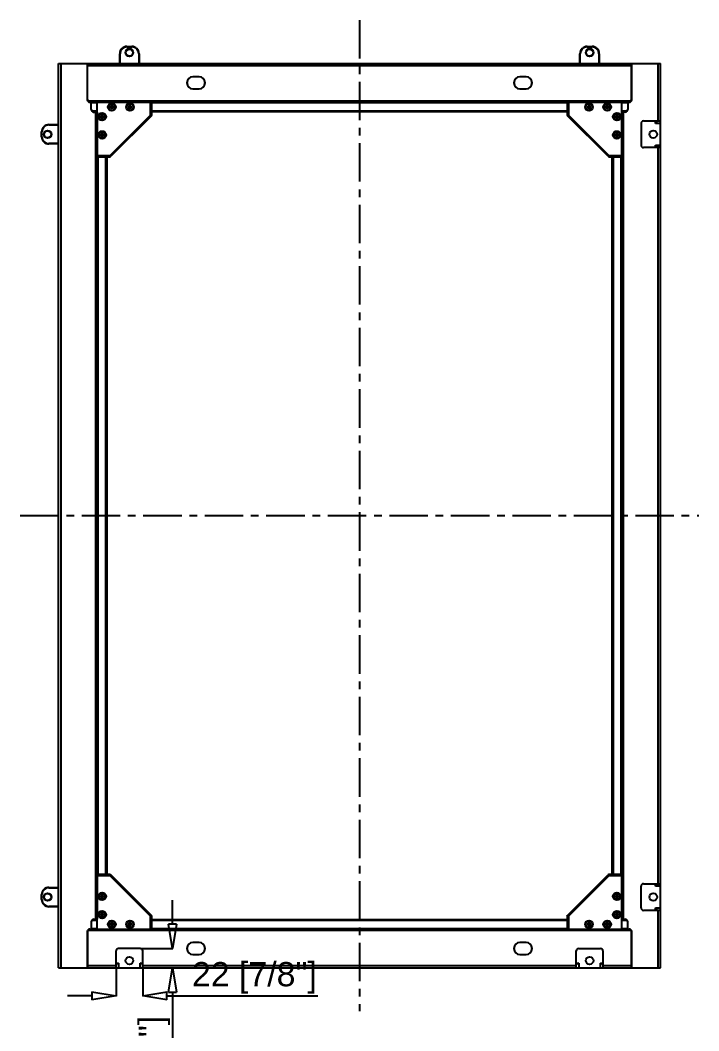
# Model space of a CAD drawing. Header units: millimetres. Extents: x -3132 to 28633, y 682 to 5849.
# Drawn here: x 15373 to 15933, y 1213 to 2047 of the extents above; entities that cross this region are included whole.
import ezdxf

# ---------------------------------------------------------------- set-up
doc = ezdxf.new("R2010")
doc.units = ezdxf.units.MM
doc.linetypes.add('CENTER', pattern=[50.79999999999998, 31.75, -6.349999999999998, 6.349999999999998, -6.349999999999998])
doc.layers.add('标准', color=3, linetype='Continuous')
doc.styles.get("Standard").update_dxf_attribs({"font": 'arial.ttf'})
doc.dimstyles.new('ISO_25-10', dxfattribs={"dimtxt": 20, "dimasz": 20, "dimexe": 0.3, "dimexo": 0.3, "dimgap": 2, "dimtad": 1, "dimrnd": 0.0001, "dimdsep": 46, "dimtxsty": 'Standard', "dimblk": 'CLOSEDBLANK', "dimcen": 0.1, "dimclrd": 256, "dimclre": 256, "dimclrt": 256, "dimadec": 0, "dimazin": 2, "dimtm": 1e-09, "dimtfac": 1, "dimtofl": 0, "dimtmove": 0, "dimatfit": 3, "dimldrblk": 'CLOSEDBLANK', "dimfxl": 1, "dimtolj": 1, "dimarcsym": 0})

# ---------------------------------------------------------------- blocks, each defined once
blk = doc.blocks.new('_ClosedBlank')
at = {"color": 0, "linetype": 'ByBlock', "lineweight": -2}
for p, q in [((-1, 0.1666666666666667), (0, 0)), ((-1, 0.1666666666666667), (-1, -0.1666666666666667)), ((0, 0), (-1, -0.1666666666666667))]:
    blk.add_line(p, q, dxfattribs=at)
blk = doc.blocks.new('*D289')
at = {"layer": 'Defpoints', "color": 0, "transparency": 16777216}
for p in [(15451.68367494116, 1264.745646647731), (15473.68367494116, 1264.745646647731), (15473.68367494116, 1241.573055005989)]:
    blk.add_point(p, dxfattribs=at)
at = {"layer": '标准', "lineweight": -2, "transparency": 16777216}
for p, q in [((15451.68367494116, 1264.445646647731), (15451.68367494116, 1241.273055005989)), ((15473.68367494116, 1264.445646647731), (15473.68367494116, 1241.273055005989)), ((15431.68367494116, 1241.573055005989), (15411.68367494116, 1241.573055005989)), ((15493.68367494116, 1241.573055005989), (15618.17480727404, 1241.573055005989))]:
    blk.add_line(p, q, dxfattribs=at)
at = {"layer": '标准', "lineweight": -2, "transparency": 16777216, "xscale": 20, "yscale": 20, "zscale": 20}
blk.add_blockref('_ClosedBlank', (15451.68367494116, 1241.573055005989), dxfattribs=at)
at = {"layer": '标准', "lineweight": -2, "transparency": 16777216, "xscale": 20, "yscale": 20, "zscale": 20, "rotation": 180}
blk.add_blockref('_ClosedBlank', (15473.68367494116, 1241.573055005989), dxfattribs=at)
at = {"layer": '标准', "transparency": 16777216, "insert": (15565.9292411076, 1256.51984900326), "char_height": 20, "attachment_point": 5}
blk.add_mtext('\\A1;22 [7/8"]', dxfattribs=at)
blk = doc.blocks.new('*D290')
at = {"layer": 'Defpoints', "color": 0, "transparency": 16777216}
for p in [(15471.68367494116, 1280.745646647731), (15473.68367494116, 1264.745646647731), (15498.22843178465, 1264.745646647731)]:
    blk.add_point(p, dxfattribs=at)
at = {"layer": '标准', "lineweight": -2, "transparency": 16777216}
for p, q in [((15498.22843178465, 1300.745646647731), (15498.22843178465, 1320.745646647731)), ((15471.98367494116, 1280.745646647731), (15498.52843178465, 1280.745646647731)), ((15473.98367494116, 1264.745646647731), (15498.52843178465, 1264.745646647731)), ((15498.22843178465, 1244.745646647731), (15498.22843178465, 1122.478252377608))]:
    blk.add_line(p, q, dxfattribs=at)
at = {"layer": '标准', "lineweight": -2, "transparency": 16777216, "xscale": 20, "yscale": 20, "zscale": 20}
for p, rotation in [((15498.22843178465, 1280.745646647731), 270), ((15498.22843178465, 1264.745646647731), 90)]:
    blk.add_blockref('_ClosedBlank', p, dxfattribs=dict(at, rotation=rotation))
at = {"layer": '标准', "transparency": 16777216, "insert": (15483.28163778738, 1173.611949512672), "char_height": 20, "attachment_point": 5, "rotation": 90}
blk.add_mtext('\\A1;16 [5/8"]', dxfattribs=at)

msp = doc.modelspace()

# ---------------------------------------------------------------- linework, layer by layer
at = {"color": 7, "linetype": 'Continuous'}
for p, q in [((15460.68367495016, 2025.745646647731), (15460.68367495216, 2025.445646647728)), ((15460.68367495016, 2025.745646647731), (15464.68367493016, 2025.745646647731)), ((15460.68367494016, 2025.445646647728), (15464.68367494216, 2025.445646647728)), ((15464.68367493016, 2025.745646647731), (15464.68367492716, 2025.445646647728)), ((15840.68367495016, 2025.745646647731), (15840.68367495216, 2025.445646647728)), ((15840.68367495016, 2025.745646647731), (15844.68367493016, 2025.745646647731)), ((15840.68367494016, 2025.445646647728), (15844.68367494216, 2025.445646647728)), ((15844.68367493016, 2025.745646647731), (15844.68367492716, 2025.445646647728)), ((15404.18367494116, 1264.745646647731), (15404.18367494116, 2011.745646647731)), ((15404.18367494116, 2011.745646647731), (15901.18367494116, 2011.745646647731)), ((15406.18367494116, 2011.745646647731), (15406.18367494116, 1264.745646647731)), ((15428.08367494116, 1981.745646647731), (15428.08367494116, 2011.745646647731)), ((15428.18367494116, 1981.845646647729), (15428.18367494116, 2011.745646647731)), ((15454.68367494116, 2011.745646647731), (15454.68367494116, 2019.745646636729)), ((15454.68367494116, 2019.745646636729), (15454.98367494116, 2019.745646633732)), ((15454.98367494116, 2011.745646647731), (15454.98367494116, 2019.745646649731)), ((15470.38367494116, 2019.745646648727), (15470.38367494116, 2011.745646647731)), ((15470.68367494116, 2019.74564663873), (15470.38367494116, 2019.745646636729)), ((15470.68367494116, 2019.74564663873), (15470.68367494116, 2011.745646647731)), ((15834.68367494116, 2011.745646647731), (15834.68367494116, 2019.745646636729)), ((15834.68367494116, 2019.745646636729), (15834.98367494116, 2019.745646633732)), ((15834.98367494116, 2011.745646647731), (15834.98367494116, 2019.745646649731)), ((15850.38367494116, 2019.745646648727), (15850.38367494116, 2011.745646647731)), ((15850.68367494116, 2019.74564663873), (15850.38367494116, 2019.745646636729)), ((15850.68367494116, 2019.74564663873), (15850.68367494116, 2011.745646647731)), ((15877.18367494116, 1981.845646647729), (15877.18367494116, 2011.745646647731)), ((15877.28367494116, 2011.745646647731), (15877.28367494116, 1981.745646647731)), ((15899.18367494116, 1964.245646647731), (15899.18367494116, 2011.745646647731)), ((15901.18367494116, 1264.745646647731), (15901.18367494116, 2011.745646647731)), ((15877.18367494116, 2009.745646647731), (15428.18367494116, 2009.745646647731)), ((15520.18367494116, 2000.745646647731), (15515.18367494116, 2000.745646647731)), ((15790.18367494116, 2000.745646647731), (15785.18367494116, 2000.745646647731)), ((15515.18367494116, 1990.745646647731), (15520.18367494116, 1990.745646647731)), ((15785.18367494116, 1990.745646647731), (15790.18367494116, 1990.745646647731)), ((15430.18367494116, 1979.845646647729), (15428.18367494116, 1981.845646647729)), ((15428.18367494116, 1981.247180512728), (15428.18367494116, 1981.745646647731)), ((15429.18367494116, 1980.845646647729), (15876.18367494116, 1980.845646647729)), ((15431.18367494116, 1979.745646647731), (15430.08367494116, 1979.745646647731)), ((15875.18367494116, 1979.845646647729), (15430.18367494116, 1979.845646647729)), ((15431.18367494116, 1973.645646647725), (15431.18367494116, 1979.745646647731)), ((15436.18367494116, 1979.345646647729), (15431.18367494116, 1979.345646647729)), ((15436.18367494116, 1934.745646647731), (15436.18367494116, 1979.745646647731)), ((15436.18367494116, 1979.745646647731), (15481.18367494116, 1979.745646647731)), ((15480.18367494116, 1969.159860210726), (15480.18367494116, 1979.745646647731)), ((15481.18367494116, 1969.159860210726), (15481.18367494116, 1979.745646647731)), ((15824.18367494116, 1979.345646647729), (15481.18367494116, 1979.345646647729)), ((15824.18367494116, 1979.745646647731), (15824.18367494116, 1969.159860210726)), ((15824.18367494116, 1979.745646647731), (15869.18367494116, 1979.745646647731)), ((15825.18367494116, 1979.745646647731), (15825.18367494116, 1969.159860210726)), ((15869.18367494116, 1934.745646647731), (15869.18367494116, 1979.745646647731)), ((15874.18367494116, 1979.345646647729), (15869.18367494116, 1979.345646647729)), ((15874.18367494116, 1979.745646647731), (15874.18367494116, 1973.645646647725)), ((15875.28367494116, 1979.745646647731), (15874.18367494116, 1979.745646647731)), ((15877.18367494116, 1981.845646647729), (15875.18367494116, 1979.845646647729)), ((15877.18367494116, 1981.745646647731), (15877.18367494116, 1981.247180512728)), ((15431.42471590217, 1972.745646647731), (15436.18367494116, 1972.745646647731)), ((15436.18367494116, 1971.745646647731), (15432.68520880616, 1971.745646647731)), ((15433.18367494116, 1971.645646647725), (15436.18367494116, 1971.645646647725)), ((15435.08367494116, 1304.845646647729), (15435.08367494116, 1971.645646647725)), ((15436.08367494116, 1971.645646647725), (15436.08367494116, 1304.845646647729)), ((15446.58367494116, 1975.465646647732), (15446.58367494116, 1976.025646647729)), ((15446.58367494116, 1976.025646647729), (15449.78367494116, 1975.465646647732)), ((15446.58367494116, 1976.025646647729), (15447.90367494116, 1976.025646647729)), ((15446.58367494116, 1975.465646647732), (15449.78367494116, 1976.025646647729)), ((15447.90367494116, 1975.465646647732), (15446.58367494116, 1975.465646647732)), ((15447.90367494116, 1974.145646647725), (15448.46367494116, 1977.345646647729)), ((15447.90367494116, 1976.025646647729), (15447.90367494116, 1977.345646647729)), ((15448.46367494116, 1974.145646647725), (15447.90367494116, 1977.345646647729)), ((15447.90367494116, 1977.345646647729), (15448.46367494116, 1977.345646647729)), ((15447.90367494116, 1975.465646647732), (15448.46367494116, 1976.025646647729)), ((15447.90367494116, 1976.025646647729), (15448.46367494116, 1975.465646647732)), ((15447.90367494116, 1974.145646647725), (15447.90367494116, 1975.465646647732)), ((15448.46367494116, 1974.145646647725), (15447.90367494116, 1974.145646647725)), ((15448.46367494116, 1977.345646647729), (15448.46367494116, 1976.025646647729)), ((15448.46367494116, 1976.025646647729), (15449.78367494116, 1976.025646647729)), ((15448.46367494116, 1975.465646647732), (15448.46367494116, 1974.145646647725)), ((15449.78367494116, 1975.465646647732), (15448.46367494116, 1975.465646647732)), ((15449.78367494116, 1976.025646647729), (15449.78367494116, 1975.465646647732)), ((15461.58367494116, 1975.465646647732), (15461.58367494116, 1976.025646647729)), ((15461.58367494116, 1976.025646647729), (15464.78367494116, 1975.465646647732)), ((15461.58367494116, 1976.025646647729), (15462.90367494116, 1976.025646647729)), ((15461.58367494116, 1975.465646647732), (15464.78367494116, 1976.025646647729)), ((15462.90367494116, 1975.465646647732), (15461.58367494116, 1975.465646647732)), ((15462.90367494116, 1974.145646647725), (15463.46367494116, 1977.345646647729)), ((15462.90367494116, 1976.025646647729), (15462.90367494116, 1977.345646647729)), ((15463.46367494116, 1974.145646647725), (15462.90367494116, 1977.345646647729)), ((15462.90367494116, 1977.345646647729), (15463.46367494116, 1977.345646647729)), ((15462.90367494116, 1975.465646647732), (15463.46367494116, 1976.025646647729)), ((15462.90367494116, 1976.025646647729), (15463.46367494116, 1975.465646647732)), ((15462.90367494116, 1974.145646647725), (15462.90367494116, 1975.465646647732)), ((15463.46367494116, 1974.145646647725), (15462.90367494116, 1974.145646647725)), ((15463.46367494116, 1977.345646647729), (15463.46367494116, 1976.025646647729)), ((15463.46367494116, 1976.025646647729), (15464.78367494116, 1976.025646647729)), ((15463.46367494116, 1975.465646647732), (15463.46367494116, 1974.145646647725)), ((15464.78367494116, 1975.465646647732), (15463.46367494116, 1975.465646647732)), ((15464.78367494116, 1976.025646647729), (15464.78367494116, 1975.465646647732)), ((15481.18367494116, 1972.745646647731), (15824.18367494116, 1972.745646647731)), ((15824.18367494116, 1971.745646647731), (15481.18367494116, 1971.745646647731)), ((15840.58367494116, 1975.465646647732), (15840.58367494116, 1976.025646647729)), ((15840.58367494116, 1975.465646647732), (15843.78367494116, 1976.025646647729)), ((15840.58367494116, 1976.025646647729), (15841.90367494116, 1976.025646647729)), ((15840.58367494116, 1976.025646647729), (15843.78367494116, 1975.465646647732)), ((15841.90367494116, 1975.465646647732), (15840.58367494116, 1975.465646647732)), ((15841.90367494116, 1974.145646647725), (15842.46367494116, 1977.345646647729)), ((15841.90367494116, 1976.025646647729), (15841.90367494116, 1977.345646647729)), ((15842.46367494116, 1974.145646647725), (15841.90367494116, 1977.345646647729)), ((15841.90367494116, 1977.345646647729), (15842.46367494116, 1977.345646647729)), ((15841.90367494116, 1975.465646647732), (15842.46367494116, 1976.025646647729)), ((15841.90367494116, 1976.025646647729), (15842.46367494116, 1975.465646647732)), ((15841.90367494116, 1974.145646647725), (15841.90367494116, 1975.465646647732)), ((15842.46367494116, 1974.145646647725), (15841.90367494116, 1974.145646647725)), ((15842.46367494116, 1977.345646647729), (15842.46367494116, 1976.025646647729)), ((15842.46367494116, 1976.025646647729), (15843.78367494116, 1976.025646647729)), ((15842.46367494116, 1975.465646647732), (15842.46367494116, 1974.145646647725)), ((15843.78367494116, 1975.465646647732), (15842.46367494116, 1975.465646647732)), ((15843.78367494116, 1976.025646647729), (15843.78367494116, 1975.465646647732)), ((15855.58367494116, 1975.465646647732), (15855.58367494116, 1976.025646647729)), ((15855.58367494116, 1975.465646647732), (15858.78367494116, 1976.025646647729)), ((15855.58367494116, 1976.025646647729), (15856.90367494116, 1976.025646647729)), ((15855.58367494116, 1976.025646647729), (15858.78367494116, 1975.465646647732)), ((15856.90367494116, 1975.465646647732), (15855.58367494116, 1975.465646647732)), ((15856.90367494116, 1974.145646647725), (15857.46367494116, 1977.345646647729)), ((15856.90367494116, 1976.025646647729), (15856.90367494116, 1977.345646647729)), ((15857.46367494116, 1974.145646647725), (15856.90367494116, 1977.345646647729)), ((15856.90367494116, 1977.345646647729), (15857.46367494116, 1977.345646647729)), ((15856.90367494116, 1975.465646647732), (15857.46367494116, 1976.025646647729)), ((15856.90367494116, 1976.025646647729), (15857.46367494116, 1975.465646647732)), ((15856.90367494116, 1974.145646647725), (15856.90367494116, 1975.465646647732)), ((15857.46367494116, 1974.145646647725), (15856.90367494116, 1974.145646647725)), ((15857.46367494116, 1977.345646647729), (15857.46367494116, 1976.025646647729)), ((15857.46367494116, 1976.025646647729), (15858.78367494116, 1976.025646647729)), ((15857.46367494116, 1975.465646647732), (15857.46367494116, 1974.145646647725)), ((15858.78367494116, 1975.465646647732), (15857.46367494116, 1975.465646647732)), ((15858.78367494116, 1976.025646647729), (15858.78367494116, 1975.465646647732)), ((15869.18367494116, 1972.745646647731), (15873.94263397916, 1972.745646647731)), ((15872.68214107616, 1971.745646647731), (15869.18367494116, 1971.745646647731)), ((15872.18367494116, 1971.645646647725), (15869.18367494116, 1971.645646647725)), ((15869.28367494116, 1304.845646647729), (15869.28367494116, 1971.645646647725)), ((15870.28367494116, 1971.645646647725), (15870.28367494116, 1304.845646647729)), ((15438.58367494116, 1967.465646647724), (15438.58367494116, 1968.025646647729)), ((15438.58367494116, 1968.025646647729), (15441.78367494116, 1967.465646647724)), ((15438.58367494116, 1968.025646647729), (15439.90367494116, 1968.025646647729)), ((15438.58367494116, 1967.465646647724), (15441.78367494116, 1968.025646647729)), ((15439.90367494116, 1967.465646647724), (15438.58367494116, 1967.465646647724)), ((15439.90367494116, 1966.145646647725), (15440.46367494116, 1969.345646647729)), ((15439.90367494116, 1968.025646647729), (15439.90367494116, 1969.345646647729)), ((15440.46367494116, 1966.145646647725), (15439.90367494116, 1969.345646647729)), ((15439.90367494116, 1969.345646647729), (15440.46367494116, 1969.345646647729)), ((15439.90367494116, 1967.465646647724), (15440.46367494116, 1968.025646647729)), ((15439.90367494116, 1968.025646647729), (15440.46367494116, 1967.465646647724)), ((15439.90367494116, 1966.145646647725), (15439.90367494116, 1967.465646647724)), ((15440.46367494116, 1966.145646647725), (15439.90367494116, 1966.145646647725)), ((15440.46367494116, 1969.345646647729), (15440.46367494116, 1968.025646647729)), ((15440.46367494116, 1968.025646647729), (15441.78367494116, 1968.025646647729)), ((15440.46367494116, 1967.465646647724), (15440.46367494116, 1966.145646647725)), ((15441.78367494116, 1967.465646647724), (15440.46367494116, 1967.465646647724)), ((15441.78367494116, 1968.025646647729), (15441.78367494116, 1967.465646647724)), ((15480.18367494116, 1969.159860210726), (15446.76946137916, 1935.745646647731)), ((15480.89078172216, 1968.452753428734), (15447.47656816016, 1935.038539866728)), ((15480.18367494116, 1969.159860210726), (15481.03722833216, 1968.80630681973)), ((15480.89078172216, 1968.452753428734), (15481.18367494116, 1969.159860210726)), ((15824.18367494116, 1969.159860210726), (15824.47656816016, 1968.452753428734)), ((15824.33012155016, 1968.80630681973), (15825.18367494116, 1969.159860210726)), ((15857.89078172216, 1935.038539866728), (15824.47656816016, 1968.452753428734)), ((15858.59788850316, 1935.745646647731), (15825.18367494116, 1969.159860210726)), ((15863.58367494116, 1967.465646647724), (15863.58367494116, 1968.025646647729)), ((15863.58367494116, 1967.465646647724), (15866.78367494116, 1968.025646647729)), ((15863.58367494116, 1968.025646647729), (15864.90367494116, 1968.025646647729)), ((15863.58367494116, 1968.025646647729), (15866.78367494116, 1967.465646647724)), ((15864.90367494116, 1967.465646647724), (15863.58367494116, 1967.465646647724)), ((15864.90367494116, 1966.145646647725), (15865.46367494116, 1969.345646647729)), ((15864.90367494116, 1968.025646647729), (15864.90367494116, 1969.345646647729)), ((15865.46367494116, 1966.145646647725), (15864.90367494116, 1969.345646647729)), ((15864.90367494116, 1969.345646647729), (15865.46367494116, 1969.345646647729)), ((15864.90367494116, 1967.465646647724), (15865.46367494116, 1968.025646647729)), ((15864.90367494116, 1968.025646647729), (15865.46367494116, 1967.465646647724)), ((15864.90367494116, 1966.145646647725), (15864.90367494116, 1967.465646647724)), ((15865.46367494116, 1966.145646647725), (15864.90367494116, 1966.145646647725)), ((15865.46367494116, 1969.345646647729), (15865.46367494116, 1968.025646647729)), ((15865.46367494116, 1968.025646647729), (15866.78367494116, 1968.025646647729)), ((15865.46367494116, 1967.465646647724), (15865.46367494116, 1966.145646647725)), ((15866.78367494116, 1967.465646647724), (15865.46367494116, 1967.465646647724)), ((15866.78367494116, 1968.025646647729), (15866.78367494116, 1967.465646647724)), ((15885.18367494116, 1962.245646647731), (15885.18367494116, 1944.245646647731)), ((15887.18367494116, 1964.245646647731), (15901.18367494116, 1964.245646647731)), ((15897.18367494116, 1962.245646647731), (15897.18367494116, 1964.245646647731)), ((15901.18367494116, 1962.245646647731), (15897.18367494116, 1962.245646647731)), ((15898.18367494116, 1964.245646647731), (15898.18367494116, 1963.977697455732)), ((15390.18367494116, 1951.245646656731), (15390.18367494116, 1955.245646636729)), ((15390.18367494116, 1955.245646636729), (15390.48367494117, 1955.245646633732)), ((15390.48367494117, 1951.245646646727), (15390.48367494117, 1955.245646649731)), ((15396.18367495016, 1961.245646647731), (15396.18367495216, 1960.945646647728)), ((15396.18367495016, 1961.245646647731), (15404.18367494116, 1961.245646647731)), ((15396.18367494016, 1960.945646647728), (15404.18367494116, 1960.945646647728)), ((15439.90367494116, 1951.145646647725), (15440.46367494116, 1954.345646647729)), ((15439.90367494116, 1953.025646647729), (15439.90367494116, 1954.345646647729)), ((15440.46367494116, 1951.145646647725), (15439.90367494116, 1954.345646647729)), ((15439.90367494116, 1954.345646647729), (15440.46367494116, 1954.345646647729)), ((15440.46367494116, 1954.345646647729), (15440.46367494116, 1953.025646647729)), ((15864.90367494116, 1951.145646647725), (15865.46367494116, 1954.345646647729)), ((15864.90367494116, 1953.025646647729), (15864.90367494116, 1954.345646647729)), ((15865.46367494116, 1951.145646647725), (15864.90367494116, 1954.345646647729)), ((15864.90367494116, 1954.345646647729), (15865.46367494116, 1954.345646647729)), ((15865.46367494116, 1954.345646647729), (15865.46367494116, 1953.025646647729)), ((15390.18367494116, 1951.245646656731), (15390.48367494117, 1951.245646659729)), ((15396.18367495216, 1945.245646647731), (15396.18367495516, 1945.545646647726)), ((15404.18367494116, 1945.545646647726), (15396.18367493916, 1945.545646647726)), ((15404.18367494116, 1945.245646647731), (15396.18367495216, 1945.245646647731)), ((15438.58367494116, 1952.465646647724), (15438.58367494116, 1953.025646647729)), ((15438.58367494116, 1953.025646647729), (15441.78367494116, 1952.465646647724)), ((15438.58367494116, 1953.025646647729), (15439.90367494116, 1953.025646647729)), ((15438.58367494116, 1952.465646647724), (15441.78367494116, 1953.025646647729)), ((15439.90367494116, 1952.465646647724), (15438.58367494116, 1952.465646647724)), ((15439.90367494116, 1952.465646647724), (15440.46367494116, 1953.025646647729)), ((15439.90367494116, 1953.025646647729), (15440.46367494116, 1952.465646647724)), ((15439.90367494116, 1951.145646647725), (15439.90367494116, 1952.465646647724)), ((15440.46367494116, 1951.145646647725), (15439.90367494116, 1951.145646647725)), ((15440.46367494116, 1953.025646647729), (15441.78367494116, 1953.025646647729)), ((15440.46367494116, 1952.465646647724), (15440.46367494116, 1951.145646647725)), ((15441.78367494116, 1952.465646647724), (15440.46367494116, 1952.465646647724)), ((15441.78367494116, 1953.025646647729), (15441.78367494116, 1952.465646647724)), ((15863.58367494116, 1952.465646647724), (15863.58367494116, 1953.025646647729)), ((15863.58367494116, 1952.465646647724), (15866.78367494116, 1953.025646647729)), ((15863.58367494116, 1953.025646647729), (15864.90367494116, 1953.025646647729)), ((15863.58367494116, 1953.025646647729), (15866.78367494116, 1952.465646647724)), ((15864.90367494116, 1952.465646647724), (15863.58367494116, 1952.465646647724)), ((15864.90367494116, 1952.465646647724), (15865.46367494116, 1953.025646647729)), ((15864.90367494116, 1953.025646647729), (15865.46367494116, 1952.465646647724)), ((15864.90367494116, 1951.145646647725), (15864.90367494116, 1952.465646647724)), ((15865.46367494116, 1951.145646647725), (15864.90367494116, 1951.145646647725)), ((15865.46367494116, 1953.025646647729), (15866.78367494116, 1953.025646647729)), ((15865.46367494116, 1952.465646647724), (15865.46367494116, 1951.145646647725)), ((15866.78367494116, 1952.465646647724), (15865.46367494116, 1952.465646647724)), ((15866.78367494116, 1953.025646647729), (15866.78367494116, 1952.465646647724)), ((15901.18367494116, 1942.245646647731), (15887.18367494116, 1942.245646647731)), ((15897.18367494116, 1942.245646647731), (15897.18367494116, 1944.245646647731)), ((15897.18367494116, 1944.245646647731), (15901.18367494116, 1944.245646647731)), ((15898.18367494116, 1942.513595840726), (15898.18367494116, 1942.245646647731)), ((15899.18367494116, 1334.245646647731), (15899.18367494116, 1942.245646647731)), ((15436.18367494116, 1935.745646647731), (15446.76946137916, 1935.745646647731)), ((15436.18367494116, 1934.745646647731), (15446.76946137916, 1934.745646647731)), ((15436.58367494116, 1934.745646647731), (15436.58367494116, 1341.745646647731)), ((15443.18367494116, 1341.745646647731), (15443.18367494116, 1934.745646647731)), ((15444.18367494116, 1934.745646647731), (15444.18367494116, 1341.745646647731)), ((15447.12301476916, 1934.892093257731), (15446.76946137916, 1935.745646647731)), ((15446.76946137916, 1934.745646647731), (15447.47656816016, 1935.038539866728)), ((15857.89078172216, 1935.038539866728), (15858.59788850316, 1934.745646647731)), ((15858.59788850316, 1935.745646647731), (15858.24433511316, 1934.892093257731)), ((15858.59788850316, 1935.745646647731), (15869.18367494116, 1935.745646647731)), ((15858.59788850316, 1934.745646647731), (15869.18367494116, 1934.745646647731)), ((15861.18367494116, 1341.745646647731), (15861.18367494116, 1934.745646647731)), ((15862.18367494116, 1934.745646647731), (15862.18367494116, 1341.745646647731)), ((15868.78367494116, 1341.745646647731), (15868.78367494116, 1934.745646647731)), ((15446.76946137916, 1341.745646647731), (15436.18367494116, 1341.745646647731)), ((15436.18367494116, 1296.745646647731), (15436.18367494116, 1341.745646647731)), ((15446.76946137916, 1340.745646647731), (15436.18367494116, 1340.745646647731)), ((15446.76946137916, 1341.745646647731), (15447.47656816016, 1341.452753428726)), ((15446.76946137916, 1340.745646647731), (15447.12301476916, 1341.599200038727)), ((15446.76946137916, 1340.745646647731), (15480.18367494116, 1307.331433085725)), ((15447.47656816016, 1341.452753428726), (15480.89078172216, 1308.038539866728)), ((15824.47656816016, 1308.038539866728), (15857.89078172216, 1341.452753428726)), ((15825.18367494116, 1307.331433085725), (15858.59788850316, 1340.745646647731)), ((15858.59788850316, 1341.745646647731), (15857.89078172216, 1341.452753428726)), ((15858.24433511316, 1341.599200038727), (15858.59788850316, 1340.745646647731)), ((15869.18367494116, 1341.745646647731), (15858.59788850316, 1341.745646647731)), ((15869.18367494116, 1340.745646647731), (15858.59788850316, 1340.745646647731)), ((15869.18367494116, 1296.745646647731), (15869.18367494116, 1341.745646647731)), ((15396.18367495016, 1331.245646647731), (15404.18367494116, 1331.245646647731)), ((15396.18367495016, 1331.245646647731), (15396.18367495216, 1330.945646647728)), ((15396.18367494016, 1330.945646647728), (15404.18367494116, 1330.945646647728)), ((15885.18367494116, 1314.245646647731), (15885.18367494116, 1332.245646647731)), ((15887.18367494116, 1334.245646647731), (15901.18367494116, 1334.245646647731)), ((15897.18367494116, 1332.245646647731), (15897.18367494116, 1334.245646647731)), ((15901.18367494116, 1332.245646647731), (15897.18367494116, 1332.245646647731)), ((15898.18367494116, 1334.245646647731), (15898.18367494116, 1333.977697455732)), ((15390.18367494116, 1325.245646636729), (15390.48367494117, 1325.245646633732)), ((15390.18367494116, 1321.245646656731), (15390.18367494116, 1325.245646636729)), ((15390.18367494116, 1321.245646656731), (15390.48367494117, 1321.245646659729)), ((15390.48367494117, 1321.245646646727), (15390.48367494117, 1325.245646649731)), ((15438.58367494116, 1324.025646647729), (15441.78367494116, 1323.465646647732)), ((15438.58367494116, 1324.025646647729), (15439.90367494116, 1324.025646647729)), ((15438.58367494116, 1323.465646647732), (15441.78367494116, 1324.025646647729)), ((15438.58367494116, 1323.465646647732), (15438.58367494116, 1324.025646647729)), ((15439.90367494116, 1323.465646647732), (15438.58367494116, 1323.465646647732)), ((15439.90367494116, 1325.345646647729), (15440.46367494116, 1325.345646647729)), ((15440.46367494116, 1322.145646647732), (15439.90367494116, 1325.345646647729)), ((15439.90367494116, 1324.025646647729), (15439.90367494116, 1325.345646647729)), ((15439.90367494116, 1322.145646647732), (15440.46367494116, 1325.345646647729)), ((15439.90367494116, 1324.025646647729), (15440.46367494116, 1323.465646647732)), ((15439.90367494116, 1323.465646647732), (15440.46367494116, 1324.025646647729)), ((15439.90367494116, 1322.145646647732), (15439.90367494116, 1323.465646647732)), ((15440.46367494116, 1322.145646647732), (15439.90367494116, 1322.145646647732)), ((15440.46367494116, 1325.345646647729), (15440.46367494116, 1324.025646647729)), ((15440.46367494116, 1324.025646647729), (15441.78367494116, 1324.025646647729)), ((15441.78367494116, 1323.465646647732), (15440.46367494116, 1323.465646647732)), ((15440.46367494116, 1323.465646647732), (15440.46367494116, 1322.145646647732)), ((15441.78367494116, 1324.025646647729), (15441.78367494116, 1323.465646647732)), ((15863.58367494116, 1323.465646647732), (15866.78367494116, 1324.025646647729)), ((15863.58367494116, 1324.025646647729), (15864.90367494116, 1324.025646647729)), ((15863.58367494116, 1324.025646647729), (15866.78367494116, 1323.465646647732)), ((15863.58367494116, 1323.465646647732), (15863.58367494116, 1324.025646647729)), ((15864.90367494116, 1323.465646647732), (15863.58367494116, 1323.465646647732)), ((15864.90367494116, 1325.345646647729), (15865.46367494116, 1325.345646647729)), ((15865.46367494116, 1322.145646647732), (15864.90367494116, 1325.345646647729)), ((15864.90367494116, 1324.025646647729), (15864.90367494116, 1325.345646647729)), ((15864.90367494116, 1322.145646647732), (15865.46367494116, 1325.345646647729)), ((15864.90367494116, 1324.025646647729), (15865.46367494116, 1323.465646647732)), ((15864.90367494116, 1323.465646647732), (15865.46367494116, 1324.025646647729)), ((15864.90367494116, 1322.145646647732), (15864.90367494116, 1323.465646647732)), ((15865.46367494116, 1322.145646647732), (15864.90367494116, 1322.145646647732)), ((15865.46367494116, 1325.345646647729), (15865.46367494116, 1324.025646647729)), ((15865.46367494116, 1324.025646647729), (15866.78367494116, 1324.025646647729)), ((15866.78367494116, 1323.465646647732), (15865.46367494116, 1323.465646647732)), ((15865.46367494116, 1323.465646647732), (15865.46367494116, 1322.145646647732)), ((15866.78367494116, 1324.025646647729), (15866.78367494116, 1323.465646647732)), ((15404.18367494116, 1315.545646647726), (15396.18367493916, 1315.545646647726)), ((15396.18367495216, 1315.245646647731), (15396.18367495516, 1315.545646647726)), ((15404.18367494116, 1315.245646647731), (15396.18367495216, 1315.245646647731)), ((15901.18367494116, 1312.245646647731), (15887.18367494116, 1312.245646647731)), ((15897.18367494116, 1314.245646647731), (15901.18367494116, 1314.245646647731)), ((15897.18367494116, 1312.245646647731), (15897.18367494116, 1314.245646647731)), ((15898.18367494116, 1312.513595840734), (15898.18367494116, 1312.245646647731)), ((15899.18367494116, 1264.745646647731), (15899.18367494116, 1312.245646647731)), ((15431.18367494116, 1302.845646647729), (15431.18367494116, 1296.745646647731)), ((15436.18367494116, 1303.745646647731), (15431.42471590217, 1303.745646647731)), ((15432.68520880616, 1304.745646647731), (15436.18367494116, 1304.745646647731)), ((15433.18367494116, 1304.845646647729), (15436.18367494116, 1304.845646647729)), ((15438.58367494116, 1309.025646647729), (15441.78367494116, 1308.465646647732)), ((15438.58367494116, 1309.025646647729), (15439.90367494116, 1309.025646647729)), ((15438.58367494116, 1308.465646647732), (15441.78367494116, 1309.025646647729)), ((15438.58367494116, 1308.465646647732), (15438.58367494116, 1309.025646647729)), ((15439.90367494116, 1308.465646647732), (15438.58367494116, 1308.465646647732)), ((15439.90367494116, 1310.345646647729), (15440.46367494116, 1310.345646647729)), ((15440.46367494116, 1307.145646647732), (15439.90367494116, 1310.345646647729)), ((15439.90367494116, 1309.025646647729), (15439.90367494116, 1310.345646647729)), ((15439.90367494116, 1307.145646647732), (15440.46367494116, 1310.345646647729)), ((15439.90367494116, 1309.025646647729), (15440.46367494116, 1308.465646647732)), ((15439.90367494116, 1308.465646647732), (15440.46367494116, 1309.025646647729)), ((15439.90367494116, 1307.145646647732), (15439.90367494116, 1308.465646647732)), ((15440.46367494116, 1307.145646647732), (15439.90367494116, 1307.145646647732)), ((15440.46367494116, 1310.345646647729), (15440.46367494116, 1309.025646647729)), ((15440.46367494116, 1309.025646647729), (15441.78367494116, 1309.025646647729)), ((15441.78367494116, 1308.465646647732), (15440.46367494116, 1308.465646647732)), ((15440.46367494116, 1308.465646647732), (15440.46367494116, 1307.145646647732)), ((15441.78367494116, 1309.025646647729), (15441.78367494116, 1308.465646647732)), ((15447.90367494116, 1302.345646647729), (15448.46367494116, 1302.345646647729)), ((15448.46367494116, 1299.145646647725), (15447.90367494116, 1302.345646647729)), ((15447.90367494116, 1301.025646647729), (15447.90367494116, 1302.345646647729)), ((15447.90367494116, 1299.145646647725), (15448.46367494116, 1302.345646647729)), ((15448.46367494116, 1302.345646647729), (15448.46367494116, 1301.025646647729)), ((15462.90367494116, 1302.345646647729), (15463.46367494116, 1302.345646647729)), ((15463.46367494116, 1299.145646647725), (15462.90367494116, 1302.345646647729)), ((15462.90367494116, 1301.025646647729), (15462.90367494116, 1302.345646647729)), ((15462.90367494116, 1299.145646647725), (15463.46367494116, 1302.345646647729)), ((15463.46367494116, 1302.345646647729), (15463.46367494116, 1301.025646647729)), ((15481.03722833216, 1307.684986475724), (15480.18367494116, 1307.331433085725)), ((15480.18367494116, 1296.745646647731), (15480.18367494116, 1307.331433085725)), ((15481.18367494116, 1307.331433085725), (15480.89078172216, 1308.038539866728)), ((15481.18367494116, 1296.745646647731), (15481.18367494116, 1307.331433085725)), ((15481.18367494116, 1304.745646647731), (15824.18367494116, 1304.745646647731)), ((15824.18367494116, 1303.745646647731), (15481.18367494116, 1303.745646647731)), ((15824.18367494116, 1307.331433085725), (15824.47656816016, 1308.038539866728)), ((15824.18367494116, 1307.331433085725), (15824.18367494116, 1296.745646647731)), ((15825.18367494116, 1307.331433085725), (15824.33012155016, 1307.684986475724)), ((15825.18367494116, 1307.331433085725), (15825.18367494116, 1296.745646647731)), ((15841.90367494116, 1302.345646647729), (15842.46367494116, 1302.345646647729)), ((15842.46367494116, 1299.145646647725), (15841.90367494116, 1302.345646647729)), ((15841.90367494116, 1301.025646647729), (15841.90367494116, 1302.345646647729)), ((15841.90367494116, 1299.145646647725), (15842.46367494116, 1302.345646647729)), ((15842.46367494116, 1302.345646647729), (15842.46367494116, 1301.025646647729)), ((15856.90367494116, 1302.345646647729), (15857.46367494116, 1302.345646647729)), ((15857.46367494116, 1299.145646647725), (15856.90367494116, 1302.345646647729)), ((15856.90367494116, 1301.025646647729), (15856.90367494116, 1302.345646647729)), ((15856.90367494116, 1299.145646647725), (15857.46367494116, 1302.345646647729)), ((15857.46367494116, 1302.345646647729), (15857.46367494116, 1301.025646647729)), ((15863.58367494116, 1308.465646647732), (15866.78367494116, 1309.025646647729)), ((15863.58367494116, 1309.025646647729), (15864.90367494116, 1309.025646647729)), ((15863.58367494116, 1309.025646647729), (15866.78367494116, 1308.465646647732)), ((15863.58367494116, 1308.465646647732), (15863.58367494116, 1309.025646647729)), ((15864.90367494116, 1308.465646647732), (15863.58367494116, 1308.465646647732)), ((15864.90367494116, 1310.345646647729), (15865.46367494116, 1310.345646647729)), ((15865.46367494116, 1307.145646647732), (15864.90367494116, 1310.345646647729)), ((15864.90367494116, 1309.025646647729), (15864.90367494116, 1310.345646647729)), ((15864.90367494116, 1307.145646647732), (15865.46367494116, 1310.345646647729)), ((15864.90367494116, 1309.025646647729), (15865.46367494116, 1308.465646647732)), ((15864.90367494116, 1308.465646647732), (15865.46367494116, 1309.025646647729)), ((15864.90367494116, 1307.145646647732), (15864.90367494116, 1308.465646647732)), ((15865.46367494116, 1307.145646647732), (15864.90367494116, 1307.145646647732)), ((15865.46367494116, 1310.345646647729), (15865.46367494116, 1309.025646647729)), ((15865.46367494116, 1309.025646647729), (15866.78367494116, 1309.025646647729)), ((15866.78367494116, 1308.465646647732), (15865.46367494116, 1308.465646647732)), ((15865.46367494116, 1308.465646647732), (15865.46367494116, 1307.145646647732)), ((15866.78367494116, 1309.025646647729), (15866.78367494116, 1308.465646647732)), ((15869.18367494116, 1304.845646647729), (15872.18367494116, 1304.845646647729)), ((15869.18367494116, 1304.745646647731), (15872.68214107616, 1304.745646647731)), ((15873.94263397916, 1303.745646647731), (15869.18367494116, 1303.745646647731)), ((15874.18367494116, 1296.745646647731), (15874.18367494116, 1302.845646647729)), ((15428.08367494116, 1264.745646647731), (15428.08367494116, 1294.745646647731)), ((15428.18367494116, 1294.645646647732), (15430.18367494116, 1296.645646647725)), ((15428.18367494116, 1294.745646647731), (15428.18367494116, 1295.244112782726)), ((15428.18367494116, 1294.645646647732), (15428.18367494116, 1264.745646647731)), ((15876.18367494116, 1295.645646647732), (15429.18367494116, 1295.645646647732)), ((15430.08367494116, 1296.745646647731), (15431.18367494116, 1296.745646647731)), ((15430.18367494116, 1296.645646647725), (15875.18367494116, 1296.645646647725)), ((15431.18367494116, 1297.145646647732), (15436.18367494116, 1297.145646647732)), ((15436.18367494116, 1296.745646647731), (15481.18367494116, 1296.745646647731)), ((15446.58367494116, 1301.025646647729), (15449.78367494116, 1300.465646647732)), ((15446.58367494116, 1301.025646647729), (15447.90367494116, 1301.025646647729)), ((15446.58367494116, 1300.465646647732), (15449.78367494116, 1301.025646647729)), ((15446.58367494116, 1300.465646647732), (15446.58367494116, 1301.025646647729)), ((15447.90367494116, 1300.465646647732), (15446.58367494116, 1300.465646647732)), ((15447.90367494116, 1301.025646647729), (15448.46367494116, 1300.465646647732)), ((15447.90367494116, 1300.465646647732), (15448.46367494116, 1301.025646647729)), ((15447.90367494116, 1299.145646647725), (15447.90367494116, 1300.465646647732)), ((15448.46367494116, 1299.145646647725), (15447.90367494116, 1299.145646647725)), ((15448.46367494116, 1301.025646647729), (15449.78367494116, 1301.025646647729)), ((15449.78367494116, 1300.465646647732), (15448.46367494116, 1300.465646647732)), ((15448.46367494116, 1300.465646647732), (15448.46367494116, 1299.145646647725)), ((15449.78367494116, 1301.025646647729), (15449.78367494116, 1300.465646647732)), ((15461.58367494116, 1301.025646647729), (15464.78367494116, 1300.465646647732)), ((15461.58367494116, 1301.025646647729), (15462.90367494116, 1301.025646647729)), ((15461.58367494116, 1300.465646647732), (15464.78367494116, 1301.025646647729)), ((15461.58367494116, 1300.465646647732), (15461.58367494116, 1301.025646647729)), ((15462.90367494116, 1300.465646647732), (15461.58367494116, 1300.465646647732)), ((15462.90367494116, 1301.025646647729), (15463.46367494116, 1300.465646647732)), ((15462.90367494116, 1300.465646647732), (15463.46367494116, 1301.025646647729)), ((15462.90367494116, 1299.145646647725), (15462.90367494116, 1300.465646647732)), ((15463.46367494116, 1299.145646647725), (15462.90367494116, 1299.145646647725)), ((15463.46367494116, 1301.025646647729), (15464.78367494116, 1301.025646647729)), ((15464.78367494116, 1300.465646647732), (15463.46367494116, 1300.465646647732)), ((15463.46367494116, 1300.465646647732), (15463.46367494116, 1299.145646647725)), ((15464.78367494116, 1301.025646647729), (15464.78367494116, 1300.465646647732)), ((15481.18367494116, 1297.145646647732), (15824.18367494116, 1297.145646647732)), ((15824.18367494116, 1296.745646647731), (15869.18367494116, 1296.745646647731)), ((15840.58367494116, 1300.465646647732), (15843.78367494116, 1301.025646647729)), ((15840.58367494116, 1301.025646647729), (15841.90367494116, 1301.025646647729)), ((15840.58367494116, 1301.025646647729), (15843.78367494116, 1300.465646647732)), ((15840.58367494116, 1300.465646647732), (15840.58367494116, 1301.025646647729)), ((15841.90367494116, 1300.465646647732), (15840.58367494116, 1300.465646647732)), ((15841.90367494116, 1301.025646647729), (15842.46367494116, 1300.465646647732)), ((15841.90367494116, 1300.465646647732), (15842.46367494116, 1301.025646647729)), ((15841.90367494116, 1299.145646647725), (15841.90367494116, 1300.465646647732)), ((15842.46367494116, 1299.145646647725), (15841.90367494116, 1299.145646647725)), ((15842.46367494116, 1301.025646647729), (15843.78367494116, 1301.025646647729)), ((15843.78367494116, 1300.465646647732), (15842.46367494116, 1300.465646647732)), ((15842.46367494116, 1300.465646647732), (15842.46367494116, 1299.145646647725)), ((15843.78367494116, 1301.025646647729), (15843.78367494116, 1300.465646647732)), ((15855.58367494116, 1300.465646647732), (15858.78367494116, 1301.025646647729)), ((15855.58367494116, 1301.025646647729), (15856.90367494116, 1301.025646647729)), ((15855.58367494116, 1301.025646647729), (15858.78367494116, 1300.465646647732)), ((15855.58367494116, 1300.465646647732), (15855.58367494116, 1301.025646647729)), ((15856.90367494116, 1300.465646647732), (15855.58367494116, 1300.465646647732)), ((15856.90367494116, 1301.025646647729), (15857.46367494116, 1300.465646647732)), ((15856.90367494116, 1300.465646647732), (15857.46367494116, 1301.025646647729)), ((15856.90367494116, 1299.145646647725), (15856.90367494116, 1300.465646647732)), ((15857.46367494116, 1299.145646647725), (15856.90367494116, 1299.145646647725)), ((15857.46367494116, 1301.025646647729), (15858.78367494116, 1301.025646647729)), ((15858.78367494116, 1300.465646647732), (15857.46367494116, 1300.465646647732)), ((15857.46367494116, 1300.465646647732), (15857.46367494116, 1299.145646647725)), ((15858.78367494116, 1301.025646647729), (15858.78367494116, 1300.465646647732)), ((15869.18367494116, 1297.145646647732), (15874.18367494116, 1297.145646647732)), ((15874.18367494116, 1296.745646647731), (15875.28367494116, 1296.745646647731)), ((15875.18367494116, 1296.645646647725), (15877.18367494116, 1294.645646647732)), ((15877.18367494116, 1295.244112782726), (15877.18367494116, 1294.745646647731)), ((15877.18367494116, 1264.745646647731), (15877.18367494116, 1294.645646647732)), ((15877.28367494116, 1294.745646647731), (15877.28367494116, 1264.745646647731)), ((15520.18367494116, 1285.745646647731), (15515.18367494116, 1285.745646647731)), ((15790.18367494116, 1285.745646647731), (15785.18367494116, 1285.745646647731)), ((15451.68367494116, 1264.745646647731), (15451.68367494116, 1278.745646647731)), ((15471.68367494116, 1280.745646647731), (15453.68367494116, 1280.745646647731)), ((15473.68367494116, 1264.745646647731), (15473.68367494116, 1278.745646647731)), ((15831.68367494116, 1264.745646647731), (15831.68367494116, 1278.745646647731)), ((15833.68367494116, 1280.745646647731), (15851.68367494116, 1280.745646647731)), ((15853.68367494116, 1278.745646647731), (15853.68367494116, 1264.745646647731)), ((15515.18367494116, 1275.745646647731), (15520.18367494116, 1275.745646647731)), ((15785.18367494116, 1275.745646647731), (15790.18367494116, 1275.745646647731)), ((15404.18367494116, 1264.745646647731), (15901.18367494116, 1264.745646647731)), ((15428.18367494116, 1266.745646647731), (15451.68367494116, 1266.745646647731)), ((15451.68367494116, 1268.745646647731), (15453.68367494116, 1268.745646647731)), ((15451.95162413316, 1267.745646647731), (15451.68367494116, 1267.745646647731)), ((15453.68367494116, 1268.745646647731), (15453.68367494116, 1264.745646647731)), ((15471.68367494116, 1268.745646647731), (15473.68367494116, 1268.745646647731)), ((15471.68367494116, 1264.745646647731), (15471.68367494116, 1268.745646647731)), ((15473.68367494116, 1267.745646647731), (15473.41572574816, 1267.745646647731)), ((15473.68367494116, 1266.745646647731), (15831.68367494116, 1266.745646647731)), ((15831.68367494116, 1268.745646647731), (15833.68367494116, 1268.745646647731)), ((15831.95162413316, 1267.745646647731), (15831.68367494116, 1267.745646647731)), ((15833.68367494116, 1268.745646647731), (15833.68367494116, 1264.745646647731)), ((15851.68367494116, 1268.745646647731), (15853.68367494116, 1268.745646647731)), ((15851.68367494116, 1264.745646647731), (15851.68367494116, 1268.745646647731)), ((15853.68367494116, 1267.745646647731), (15853.41572574816, 1267.745646647731)), ((15853.68367494116, 1266.745646647731), (15877.18367494116, 1266.745646647731))]:
    msp.add_line(p, q, dxfattribs=at)
for points in [[(15897.18367494116, 1962.245646647731), (15897.72885767217, 1963.033200286729), (15898.04299758916, 1963.555192303727), (15898.18367494116, 1963.977697455732)], [(15897.18367494116, 1944.245646647731), (15897.61696738416, 1943.624984062728), (15897.91016607916, 1943.171601149726), (15898.10307957016, 1942.810770233729), (15898.18367494116, 1942.513595840726)], [(15897.18367494116, 1332.245646647731), (15897.72885767217, 1333.033200286729), (15898.04299758916, 1333.555192303727), (15898.18367494116, 1333.977697455732)], [(15897.18367494116, 1314.245646647731), (15897.61696738416, 1313.624984062728), (15897.91016607916, 1313.171601149726), (15898.10307957016, 1312.810770233729), (15898.18367494116, 1312.513595840734)], [(15453.68367494116, 1268.745646647731), (15453.09079468616, 1268.331241036729), (15452.61904420316, 1268.024801698732), (15452.24157375516, 1267.823060896728), (15451.95162413316, 1267.745646647731)], [(15473.41572574916, 1267.745646647731), (15473.12766097716, 1267.822242448725), (15472.75088841316, 1268.02324240873), (15472.27883752316, 1268.329686827725), (15471.68367494116, 1268.745646647731)], [(15833.68367494116, 1268.745646647731), (15833.08968503316, 1268.330487712723), (15832.61875285916, 1268.024624933729), (15832.24158930816, 1267.823067984733), (15831.95162413316, 1267.745646647731)], [(15853.41572574916, 1267.745646647731), (15853.12764650016, 1267.822249120727), (15852.75117742316, 1268.023067006725), (15852.27994775816, 1268.328933439727), (15851.68367494116, 1268.745646647731)]]:
    msp.add_lwpolyline(points, dxfattribs=at)
for centre, radius in [((15462.68367494116, 2020.745646647731), 3.2), ((15462.68367494116, 2020.745646647731), 2.85), ((15842.68367494116, 2020.745646647731), 3.2), ((15842.68367494116, 2020.745646647731), 2.85), ((15448.18367494116, 1975.745646647731), 3.2), ((15448.18367494116, 1975.745646647731), 2.75), ((15463.18367494116, 1975.745646647731), 3.2), ((15463.18367494116, 1975.745646647731), 2.75), ((15842.18367494116, 1975.745646647731), 3.2), ((15842.18367494116, 1975.745646647731), 2.75), ((15857.18367494116, 1975.745646647731), 3.2), ((15857.18367494116, 1975.745646647731), 2.75), ((15440.18367494116, 1967.745646647731), 3.2), ((15440.18367494116, 1967.745646647731), 2.75), ((15865.18367494116, 1967.745646647731), 3.2), ((15865.18367494116, 1967.745646647731), 2.75), ((15395.18367494116, 1953.245646647731), 3.2), ((15395.18367494116, 1953.245646647731), 2.85), ((15440.18367494116, 1952.745646647731), 3.2), ((15440.18367494116, 1952.745646647731), 2.75), ((15865.18367494116, 1952.745646647731), 3.2), ((15865.18367494116, 1952.745646647731), 2.75), ((15895.18367494116, 1953.245646647731), 3.15), ((15395.18367494116, 1323.245646647731), 3.2), ((15395.18367494116, 1323.245646647731), 2.85), ((15440.18367494116, 1323.745646647731), 3.2), ((15440.18367494116, 1323.745646647731), 2.75), ((15865.18367494116, 1323.745646647731), 3.2), ((15865.18367494116, 1323.745646647731), 2.75), ((15895.18367494116, 1323.245646647731), 3.15), ((15440.18367494116, 1308.745646647731), 3.2), ((15440.18367494116, 1308.745646647731), 2.75), ((15865.18367494116, 1308.745646647731), 3.2), ((15865.18367494116, 1308.745646647731), 2.75), ((15448.18367494116, 1300.745646647731), 3.2), ((15448.18367494116, 1300.745646647731), 2.75), ((15463.18367494116, 1300.745646647731), 3.2), ((15463.18367494116, 1300.745646647731), 2.75), ((15842.18367494116, 1300.745646647731), 3.2), ((15842.18367494116, 1300.745646647731), 2.75), ((15857.18367494116, 1300.745646647731), 3.2), ((15857.18367494116, 1300.745646647731), 2.75), ((15462.68367494116, 1270.745646647731), 3.15), ((15842.68367494116, 1270.745646647731), 3.15)]:
    msp.add_circle(centre, radius, dxfattribs=at)
for centre, radius, start, end in [((15460.68367494116, 2019.745646647731), 6, 90, 180.0000000932773), ((15460.68367494116, 2019.745646647731), 5.699999999999999, 90.00000000833764, 179.9999999847838), ((15464.68367494116, 2019.745646647731), 6, 0, 90.00000009338152), ((15464.68367494116, 2019.745646647731), 5.699999999999999, 8.337633264175721e-09, 89.99999998478383), ((15840.68367494116, 2019.745646647731), 6, 90, 180.0000000932773), ((15840.68367494116, 2019.745646647731), 5.699999999999999, 90.00000000833764, 179.9999999847838), ((15844.68367494116, 2019.745646647731), 6, 0, 90.00000009338152), ((15844.68367494116, 2019.745646647731), 5.699999999999999, 8.337633264175721e-09, 89.99999998478383), ((15432.68367494116, 1997.745646647731), 7.5, 127.0469063237002, 127.9263276822987), ((15872.68367494116, 1997.745646647731), 7.5, 52.07397226565413, 52.95338246961049), ((15515.18367494116, 1995.745646647731), 5, 90, 270), ((15520.18367494116, 1995.745646647731), 5, 270, 90), ((15785.18367494116, 1995.745646647731), 5, 90, 270), ((15790.18367494116, 1995.745646647731), 5, 270, 90), ((15430.08367494116, 1981.745646647731), 2, 180, 270), ((15875.28367494116, 1981.745646647731), 2, 270, 0), ((15433.18367494116, 1973.645646647725), 2, 180, 270), ((15872.18367494116, 1973.645646647725), 2, 270, 0), ((15887.18367494116, 1962.245646647731), 2, 90, 180), ((15396.18367494116, 1955.245646647731), 6, 90, 180.0000000932773), ((15396.18367494116, 1955.245646647731), 5.699999999999999, 90.00000000833764, 179.9999999847838), ((15396.18367494116, 1951.245646647731), 6, 180, 270.0000000933815), ((15396.18367494116, 1951.245646647731), 5.699999999999999, 180.0000000083377, 269.9999999847838), ((15887.18367494116, 1944.245646647731), 2, 180, 270), ((15396.18367494116, 1325.245646647731), 6, 90, 180.0000000932773), ((15396.18367494116, 1325.245646647731), 5.699999999999999, 90.00000000833764, 179.9999999847838), ((15887.18367494116, 1332.245646647731), 2, 90, 180), ((15396.18367494116, 1321.245646647731), 6, 180, 270.0000000933815), ((15396.18367494116, 1321.245646647731), 5.699999999999999, 180.0000000083377, 269.9999999847838), ((15887.18367494116, 1314.245646647731), 2, 180, 270), ((15433.18367494116, 1302.845646647729), 2, 90, 180), ((15872.18367494116, 1302.845646647729), 2, 0, 90), ((15430.08367494116, 1294.745646647731), 2, 90, 180), ((15875.28367494116, 1294.745646647731), 2, 0, 90), ((15515.18367494116, 1280.745646647731), 5, 90, 270), ((15520.18367494116, 1280.745646647731), 5, 270, 90), ((15785.18367494116, 1280.745646647731), 5, 90, 270), ((15790.18367494116, 1280.745646647731), 5, 270, 90), ((15453.68367494116, 1278.745646647731), 2, 90, 180), ((15471.68367494116, 1278.745646647731), 2, 0, 90), ((15833.68367494116, 1278.745646647731), 2, 90, 180), ((15851.68367494116, 1278.745646647731), 2, 0, 90)]:
    msp.add_arc(centre, radius, start, end, dxfattribs=at)
at = {"layer": '标准', "color": 1, "linetype": 'CENTER'}
for p, q in [((15652.68367494116, 2047.46787561312), (15652.68367494116, 1229.023417682341)), ((15372.55575116577, 1638.245646647731), (15932.81159871655, 1638.245646647731))]:
    msp.add_line(p, q, dxfattribs=at)

# ---------------------------------------------------------------- dimensions: what is measured, and where the dimension line sits
at = {"layer": '标准'}
dim = msp.add_linear_dim(base=(15498.22843178465, 1264.745646647731), p1=(15471.68367494116, 1280.745646647731), p2=(15473.68367494116, 1264.745646647731), angle=90, dimstyle='ISO_25-10', dxfattribs=at)
dim.commit()
dim.dimension.update_dxf_attribs({"geometry": '*D290', "text_midpoint": (15483.28163778738, 1173.611949512672)})
dim = msp.add_linear_dim(base=(15473.68367494116, 1241.573055005989), p1=(15451.68367494116, 1264.745646647731), p2=(15473.68367494116, 1264.745646647731), dimstyle='ISO_25-10', dxfattribs=at)
dim.commit()
dim.dimension.update_dxf_attribs({"geometry": '*D289', "text_midpoint": (15565.9292411076, 1256.51984900326)})

doc.saveas('drawing.dxf')
